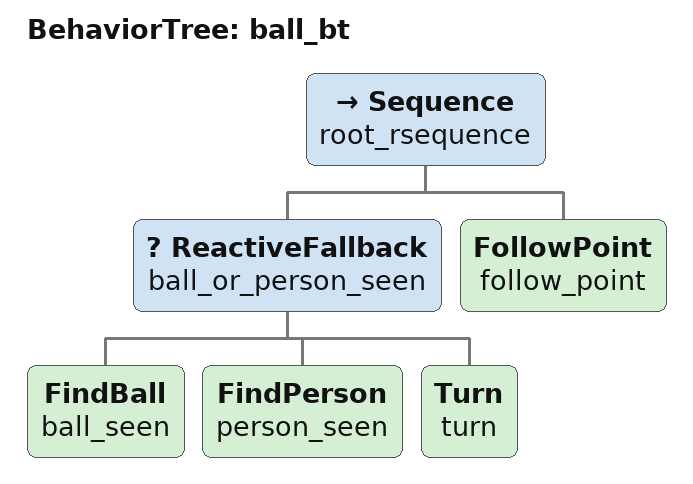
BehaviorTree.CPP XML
<root main_tree_to_execute="ball_bt">
  <BehaviorTree ID="ball_bt">
       <Sequence name="root_rsequence">
           <ReactiveFallback name="ball_or_person_seen">
               <FindBall name="ball_seen"/>
               <FindPerson name="person_seen"/>
               <Turn name="turn"/>
           </ReactiveFallback>
           <FollowPoint name="follow_point"/>
       </Sequence>
   </BehaviorTree>
</root>
